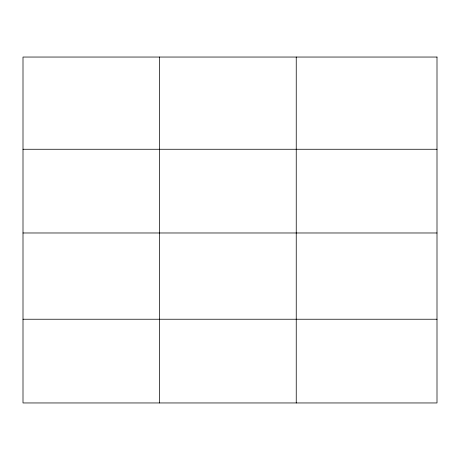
<?xml version="1.0" encoding="UTF-8"?>
<svg xmlns="http://www.w3.org/2000/svg" width="460" height="460" viewBox="0 0 460 460"><rect width="100%" height="100%" fill="white"/><g stroke="black" fill="none" stroke-linecap="round" stroke-linejoin="round"><path stroke-width="0.69" d="M23 149.264L437 149.264M23 232.978L437 232.978M23 319.234L437 319.234M296.24 57.046L296.24 402.954M159.62 57.046L159.62 402.954M437 57.046L23 57.046L23 402.954L437 402.954L437 57.046"/></g></svg>
